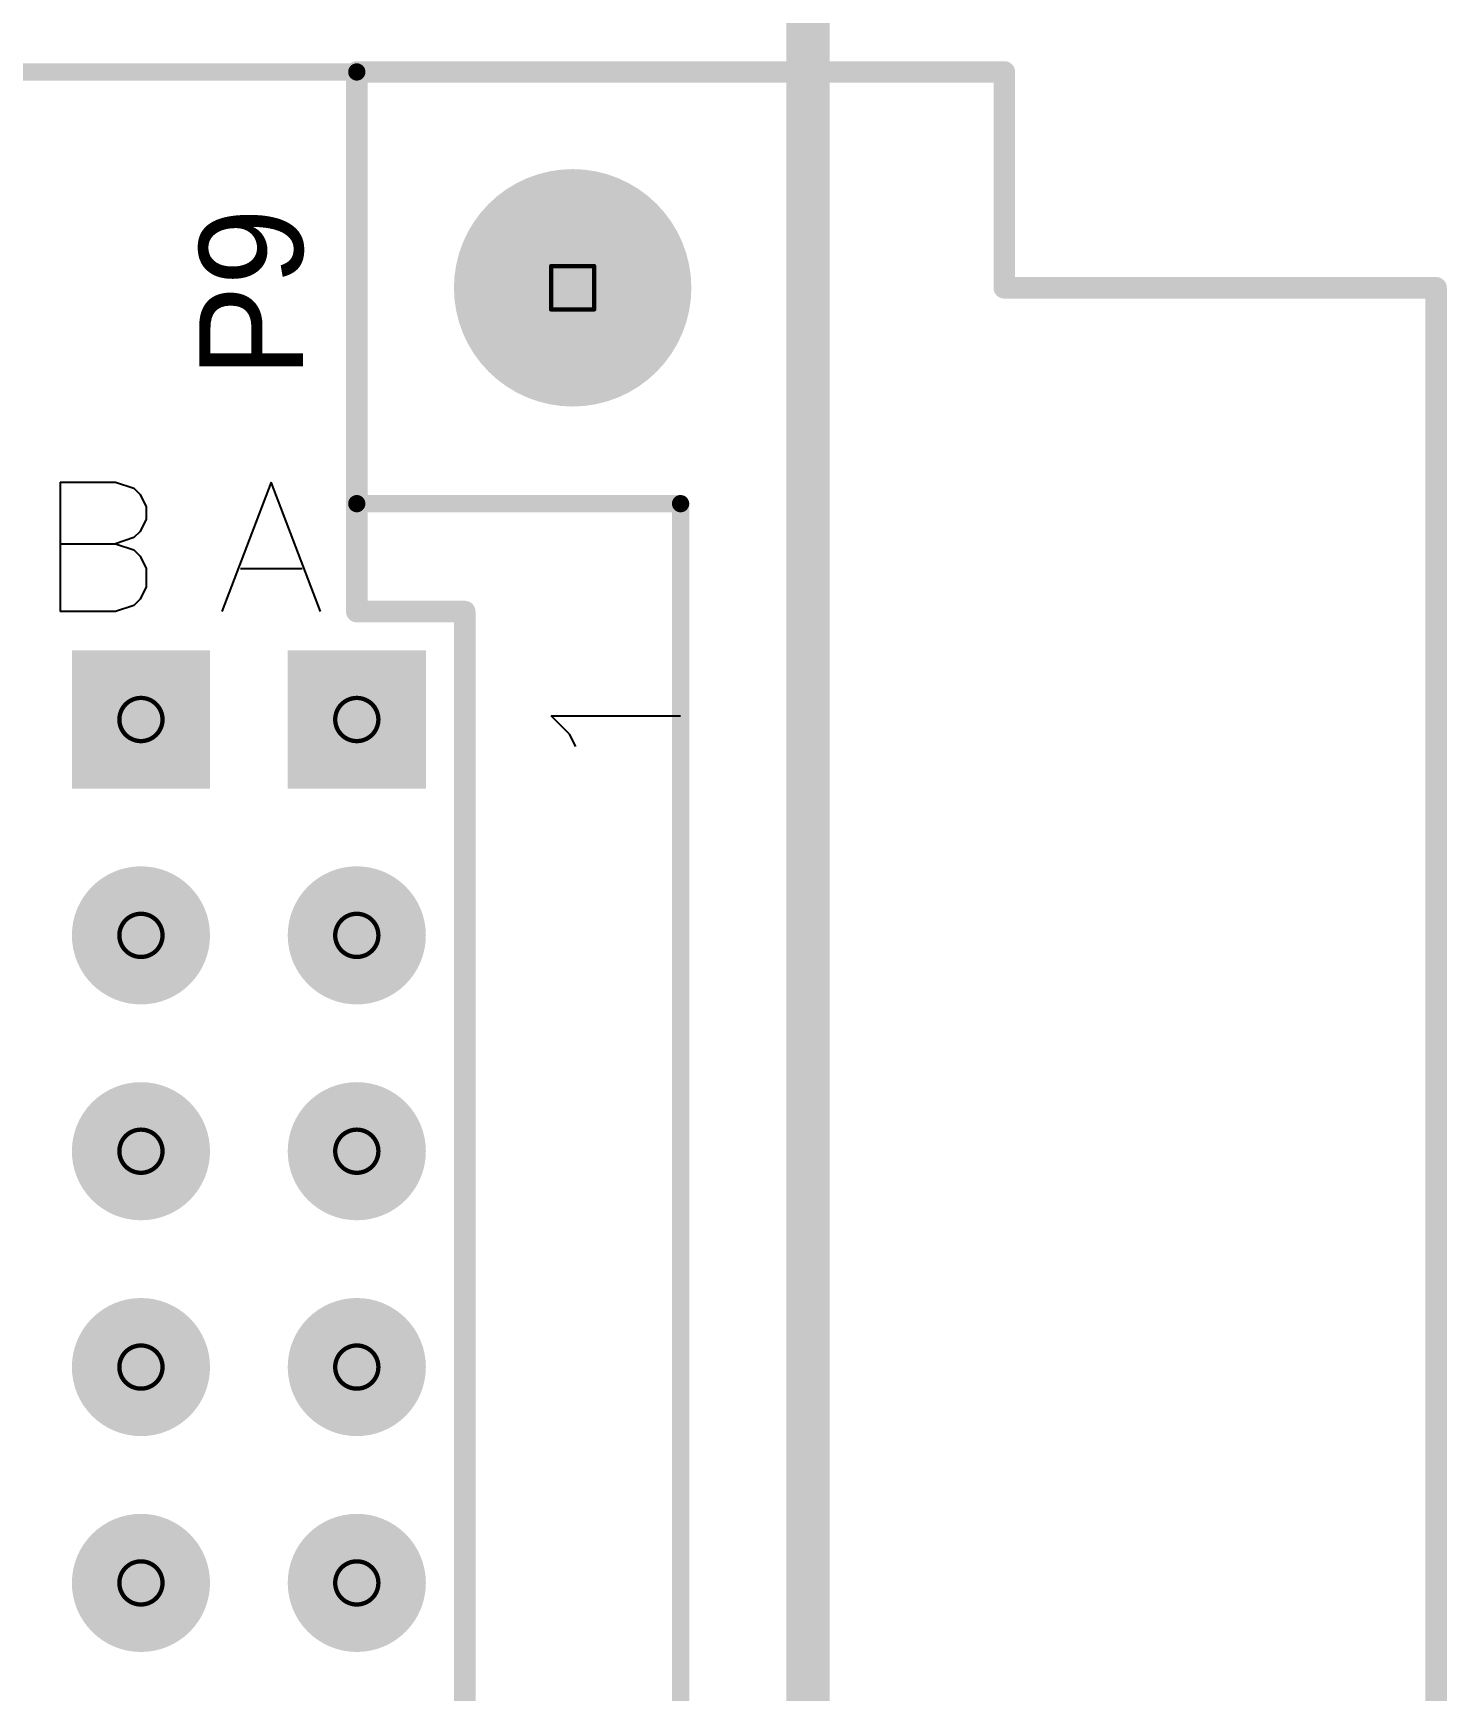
# Model space of a CAD drawing. Header units: millimetres. Extents: x 3.26 to 13.14, y 5.38 to 10.83.
# Drawn here: x 9.94 to 10.595, y 9.069 to 9.837 of the extents above; entities that cross this region are included whole.
import ezdxf

# ---------------------------------------------------------------- set-up
doc = ezdxf.new("R2010")
doc.units = ezdxf.units.MM
doc.header["$MEASUREMENT"] = 0
for name, color, linetype in [('BottomLayer', 5, 'Continuous'), ('BottomSolder', 6, 'Continuous'), ('DrillDrawing', 1, 'Continuous'), ('KeepOutLayer', 6, 'Continuous'), ('Mechanical1', 6, 'Continuous'), ('MultiLayer', 9, 'Continuous'), ('PadHoleLayer', 156, 'Continuous'), ('TopLayer', 1, 'Continuous'), ('TopOverlay', 2, 'Continuous'), ('TopSolder', 216, 'Continuous')]:
    doc.layers.add(name, color=color, linetype=linetype)

# ---------------------------------------------------------------- blocks, each defined once
blk = doc.blocks.new('CNVME96_66')
at = {"layer": 'BottomLayer'}
for points, const_width in [([(-0.415, 0.1, 1), (-0.385, 0.1, 1)], 0.03), ([(-0.315, 0.1, 1), (-0.285, 0.1, 1)], 0.03), ([(-0.215, 0.1, 1), (-0.185, 0.1, 1)], 0.03), ([(-0.115, 0.1, 1), (-0.085, 0.1, 1)], 0.03), ([(-0.415, 0, 1), (-0.385, 0, 1)], 0.03), ([(-0.315, 0, 1), (-0.285, 0, 1)], 0.03), ([(-0.215, 0, 1), (-0.185, 0, 1)], 0.03), ([(-0.115, 0, 1), (-0.085, 0, 1)], 0.03), ([(0.1875, -0.1, 1), (0.2125, -0.1, 1)], 0.025)]:
    blk.add_lwpolyline(points, format="xyb", close=True, dxfattribs=dict(at, const_width=const_width))
for points in [[(-0.03, 0.07), (0.03, 0.07), (-0.03, 0.13), (0.03, 0.13)], [(-0.03, -0.03), (0.03, -0.03), (-0.03, 0.03), (0.03, 0.03)]]:
    blk.add_solid(points, dxfattribs=at)
at = {"layer": 'BottomSolder'}
for points, const_width in [([(-0.416, 0.1, 1), (-0.384, 0.1, 1)], 0.032), ([(-0.316, 0.1, 1), (-0.284, 0.1, 1)], 0.032), ([(-0.216, 0.1, 1), (-0.184, 0.1, 1)], 0.032), ([(-0.116, 0.1, 1), (-0.084, 0.1, 1)], 0.032), ([(-0.416, 0, 1), (-0.384, 0, 1)], 0.032), ([(-0.316, 0, 1), (-0.284, 0, 1)], 0.032), ([(-0.216, 0, 1), (-0.184, 0, 1)], 0.032), ([(-0.116, 0, 1), (-0.084, 0, 1)], 0.032), ([(0.1865, -0.1, 1), (0.2135, -0.1, 1)], 0.027)]:
    blk.add_lwpolyline(points, format="xyb", close=True, dxfattribs=dict(at, const_width=const_width))
for points in [[(-0.032, 0.068), (0.032, 0.068), (-0.032, 0.132), (0.032, 0.132)], [(-0.032, -0.032), (0.032, -0.032), (-0.032, 0.032), (0.032, 0.032)]]:
    blk.add_solid(points, dxfattribs=at)
at = {"layer": 'MultiLayer'}
for points, const_width in [([(-0.415, 0.1, 1), (-0.385, 0.1, 1)], 0.03), ([(-0.315, 0.1, 1), (-0.285, 0.1, 1)], 0.03), ([(-0.215, 0.1, 1), (-0.185, 0.1, 1)], 0.03), ([(-0.115, 0.1, 1), (-0.085, 0.1, 1)], 0.03), ([(-0.415, 0, 1), (-0.385, 0, 1)], 0.03), ([(-0.315, 0, 1), (-0.285, 0, 1)], 0.03), ([(-0.215, 0, 1), (-0.185, 0, 1)], 0.03), ([(-0.115, 0, 1), (-0.085, 0, 1)], 0.03), ([(0.1875, -0.1, 1), (0.2125, -0.1, 1)], 0.025)]:
    blk.add_lwpolyline(points, format="xyb", close=True, dxfattribs=dict(at, const_width=const_width))
at = {"layer": 'PadHoleLayer'}
for points, const_width in [([(-0.40925, 0.1, 1), (-0.39075, 0.1, 1)], 0.0185), ([(-0.30925, 0.1, 1), (-0.29075, 0.1, 1)], 0.0185), ([(-0.20925, 0.1, 1), (-0.19075, 0.1, 1)], 0.0185), ([(-0.10925, 0.1, 1), (-0.09075, 0.1, 1)], 0.0185), ([(-0.00925, 0.1, 1), (0.00925, 0.1, 1)], 0.0185), ([(-0.40925, 0, 1), (-0.39075, 0, 1)], 0.0185), ([(-0.30925, 0, 1), (-0.29075, 0, 1)], 0.0185), ([(-0.20925, 0, 1), (-0.19075, 0, 1)], 0.0185), ([(-0.10925, 0, 1), (-0.09075, 0, 1)], 0.0185), ([(-0.00925, 0, 1), (0.00925, 0, 1)], 0.0185), ([(0.1725, -0.1, 1), (0.2275, -0.1, 1)], 0.055)]:
    blk.add_lwpolyline(points, format="xyb", close=True, dxfattribs=dict(at, const_width=const_width))
at = {"layer": 'TopLayer'}
for points, const_width in [([(-0.415, 0.1, 1), (-0.385, 0.1, 1)], 0.03), ([(-0.315, 0.1, 1), (-0.285, 0.1, 1)], 0.03), ([(-0.215, 0.1, 1), (-0.185, 0.1, 1)], 0.03), ([(-0.115, 0.1, 1), (-0.085, 0.1, 1)], 0.03), ([(-0.415, 0, 1), (-0.385, 0, 1)], 0.03), ([(-0.315, 0, 1), (-0.285, 0, 1)], 0.03), ([(-0.215, 0, 1), (-0.185, 0, 1)], 0.03), ([(-0.115, 0, 1), (-0.085, 0, 1)], 0.03), ([(0.1875, -0.1, 1), (0.2125, -0.1, 1)], 0.025)]:
    blk.add_lwpolyline(points, format="xyb", close=True, dxfattribs=dict(at, const_width=const_width))
for points in [[(-0.03, 0.07), (0.03, 0.07), (-0.03, 0.13), (0.03, 0.13)], [(-0.03, -0.03), (0.03, -0.03), (-0.03, 0.03), (0.03, 0.03)]]:
    blk.add_solid(points, dxfattribs=at)
at = {"layer": 'TopOverlay'}
for p, q in [((0.10999, 0.1375), (0.05, 0.1375)), ((0.05, 0.11179), (0.05, 0.1375)), ((0.08142, 0.1375), (0.08142, 0.11179)), ((0.10999, 0.1375), (0.10999, 0.11179)), ((0.05286, 0.10322), (0.05, 0.11179)), ((0.08142, 0.11179), (0.07857, 0.10322)), ((0.08428, 0.10322), (0.08142, 0.11179)), ((0.10999, 0.11179), (0.10713, 0.10322)), ((0.05571, 0.10037), (0.05286, 0.10322)), ((0.06143, 0.09751), (0.05571, 0.10037)), ((0.07571, 0.10037), (0.07, 0.09751)), ((0.07857, 0.10322), (0.07571, 0.10037)), ((0.08713, 0.10037), (0.08428, 0.10322)), ((0.09285, 0.09751), (0.08713, 0.10037)), ((0.10427, 0.10037), (0.09856, 0.09751)), ((0.10713, 0.10322), (0.10427, 0.10037)), ((0.07, 0.09751), (0.06143, 0.09751)), ((0.09856, 0.09751), (0.09285, 0.09751)), ((0.10999, 0.03965), (0.05, 0.0625)), ((0.07, 0.05393), (0.07, 0.02537)), ((0.05, 0.0168), (0.10999, 0.03965)), ((-0.00679, -0.09858), (0.00178, -0.09001)), ((0.00178, -0.09001), (0.00178, -0.15)), ((-0.0125, -0.10144), (-0.00679, -0.09858))]:
    blk.add_line(p, q, dxfattribs=at)
at = {"layer": 'TopOverlay', "const_width": 0.01}
for points in [[(0.05, 0), (0.3, 0)], [(0.05, 0), (0.05, -0.05)], [(0.3, 0), (0.3, -0.3)], [(-3.15, -0.05), (0.05, -0.05)], [(0.2, -0.3), (0.3, -0.3)], [(0.2, -0.3), (0.2, -0.5)], [(-3.3, -0.5), (0.2, -0.5)]]:
    blk.add_lwpolyline(points, dxfattribs=at)
at = {"layer": 'TopOverlay', "const_width": 0.005}
for points in [[(0.0475, 0, 1), (0.0525, 0, 1)], [(0.0475, 0, 1), (0.0525, 0, 1)], [(0.2975, 0, 1), (0.3025, 0, 1)], [(0.2975, 0, 1), (0.3025, 0, 1)], [(0.0475, -0.05, 1), (0.0525, -0.05, 1)], [(0.0475, -0.05, 1), (0.0525, -0.05, 1)], [(0.1975, -0.3, 1), (0.2025, -0.3, 1)], [(0.1975, -0.3, 1), (0.2025, -0.3, 1)], [(0.2975, -0.3, 1), (0.3025, -0.3, 1)], [(0.2975, -0.3, 1), (0.3025, -0.3, 1)], [(0.1975, -0.5, 1), (0.2025, -0.5, 1)], [(0.1975, -0.5, 1), (0.2025, -0.5, 1)]]:
    blk.add_lwpolyline(points, format="xyb", close=True, dxfattribs=at)
at = {"layer": 'TopSolder'}
for points, const_width in [([(-0.416, 0.1, 1), (-0.384, 0.1, 1)], 0.032), ([(-0.316, 0.1, 1), (-0.284, 0.1, 1)], 0.032), ([(-0.216, 0.1, 1), (-0.184, 0.1, 1)], 0.032), ([(-0.116, 0.1, 1), (-0.084, 0.1, 1)], 0.032), ([(-0.416, 0, 1), (-0.384, 0, 1)], 0.032), ([(-0.316, 0, 1), (-0.284, 0, 1)], 0.032), ([(-0.216, 0, 1), (-0.184, 0, 1)], 0.032), ([(-0.116, 0, 1), (-0.084, 0, 1)], 0.032), ([(0.1865, -0.1, 1), (0.2135, -0.1, 1)], 0.027)]:
    blk.add_lwpolyline(points, format="xyb", close=True, dxfattribs=dict(at, const_width=const_width))
for points in [[(-0.032, 0.068), (0.032, 0.068), (-0.032, 0.132), (0.032, 0.132)], [(-0.032, -0.032), (0.032, -0.032), (-0.032, 0.032), (0.032, 0.032)]]:
    blk.add_solid(points, dxfattribs=at)

msp = doc.modelspace()

# ---------------------------------------------------------------- linework, layer by layer
at = {"layer": 'DrillDrawing', "const_width": 0.002}
for points in [[(10.18, 9.729), (10.2, 9.729)], [(10.18, 9.709), (10.18, 9.729)], [(10.2, 9.709), (10.2, 9.729)], [(10.18, 9.709), (10.2, 9.709)]]:
    msp.add_lwpolyline(points, dxfattribs=at)
at = {"layer": 'DrillDrawing'}
for points, const_width in [([(10.1795, 9.729, 1), (10.1805, 9.729, 1)], 0.001), ([(10.1795, 9.729, 1), (10.1805, 9.729, 1)], 0.001), ([(10.1995, 9.729, 1), (10.2005, 9.729, 1)], 0.001), ([(10.1995, 9.729, 1), (10.2005, 9.729, 1)], 0.001), ([(10.1795, 9.709, 1), (10.1805, 9.709, 1)], 0.001), ([(10.1795, 9.709, 1), (10.1805, 9.709, 1)], 0.001), ([(10.1995, 9.709, 1), (10.2005, 9.709, 1)], 0.001), ([(10.1995, 9.709, 1), (10.2005, 9.709, 1)], 0.001), ([(10, 9.519, 1), (9.98, 9.519, 1)], 0.002), ([(10.1, 9.519, 1), (10.08, 9.519, 1)], 0.002), ([(9.9795, 9.519, 1), (9.9805, 9.519, 1)], 0.001), ([(9.9995, 9.519, 1), (10.0005, 9.519, 1)], 0.001), ([(10.0795, 9.519, 1), (10.0805, 9.519, 1)], 0.001), ([(10.0995, 9.519, 1), (10.1005, 9.519, 1)], 0.001), ([(10, 9.419, 1), (9.98, 9.419, 1)], 0.002), ([(10.1, 9.419, 1), (10.08, 9.419, 1)], 0.002), ([(9.9795, 9.419, 1), (9.9805, 9.419, 1)], 0.001), ([(9.9995, 9.419, 1), (10.0005, 9.419, 1)], 0.001), ([(10.0795, 9.419, 1), (10.0805, 9.419, 1)], 0.001), ([(10.0995, 9.419, 1), (10.1005, 9.419, 1)], 0.001), ([(10, 9.319, 1), (9.98, 9.319, 1)], 0.002), ([(10.1, 9.319, 1), (10.08, 9.319, 1)], 0.002), ([(9.9795, 9.319, 1), (9.9805, 9.319, 1)], 0.001), ([(9.9995, 9.319, 1), (10.0005, 9.319, 1)], 0.001), ([(10.0795, 9.319, 1), (10.0805, 9.319, 1)], 0.001), ([(10.0995, 9.319, 1), (10.1005, 9.319, 1)], 0.001), ([(10, 9.219, 1), (9.98, 9.219, 1)], 0.002), ([(10.1, 9.219, 1), (10.08, 9.219, 1)], 0.002), ([(9.9795, 9.219, 1), (9.9805, 9.219, 1)], 0.001), ([(9.9995, 9.219, 1), (10.0005, 9.219, 1)], 0.001), ([(10.0795, 9.219, 1), (10.0805, 9.219, 1)], 0.001), ([(10.0995, 9.219, 1), (10.1005, 9.219, 1)], 0.001), ([(10, 9.119, 1), (9.98, 9.119, 1)], 0.002), ([(10.1, 9.119, 1), (10.08, 9.119, 1)], 0.002), ([(9.9795, 9.119, 1), (9.9805, 9.119, 1)], 0.001), ([(9.9995, 9.119, 1), (10.0005, 9.119, 1)], 0.001), ([(10.0795, 9.119, 1), (10.0805, 9.119, 1)], 0.001), ([(10.0995, 9.119, 1), (10.1005, 9.119, 1)], 0.001)]:
    msp.add_lwpolyline(points, format="xyb", close=True, dxfattribs=dict(at, const_width=const_width))
at = {"layer": 'KeepOutLayer', "const_width": 0.008}
for points in [[(4.24, 9.819), (10.09, 9.819)], [(10.09, 9.619), (10.09, 9.819)], [(10.09, 9.619), (10.24, 9.619)], [(10.24, 6.319), (10.24, 9.619)]]:
    msp.add_lwpolyline(points, dxfattribs=at)
at = {"layer": 'KeepOutLayer', "const_width": 0.004}
for points in [[(10.088, 9.819, 1), (10.092, 9.819, 1)], [(10.088, 9.819, 1), (10.092, 9.819, 1)], [(10.088, 9.619, 1), (10.092, 9.619, 1)], [(10.088, 9.619, 1), (10.092, 9.619, 1)], [(10.238, 9.619, 1), (10.242, 9.619, 1)], [(10.238, 9.619, 1), (10.242, 9.619, 1)]]:
    msp.add_lwpolyline(points, format="xyb", close=True, dxfattribs=at)
at = {"layer": 'Mechanical1', "const_width": 0.02}
msp.add_lwpolyline([(10.299, 6), (10.299, 9.937)], dxfattribs=at)

# ---------------------------------------------------------------- block references
at = {"rotation": 90}
msp.add_blockref('CNVME96_66', (10.09, 9.519), dxfattribs=at)

# ---------------------------------------------------------------- texts
at = {"layer": 'TopOverlay'}
msp.add_text('P9', height=0.048, rotation=90, dxfattribs=at).set_placement((10.065, 9.67733))

doc.saveas('drawing.dxf')
